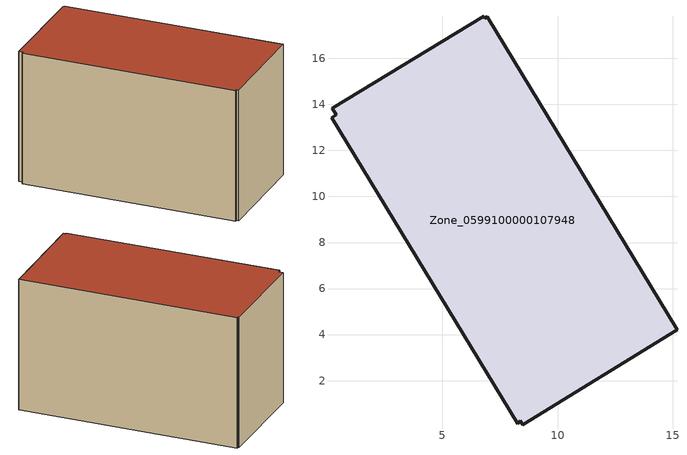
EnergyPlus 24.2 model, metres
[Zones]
Zone_0599100000107948
 floor ground (C_G): 6.79,17.84 6.85,17.75 6.95,17.82 15.19,4.21 8.48,0.08 8.38,0.25 8.27,0.14 0.18,13.43 0.37,13.55 0.2,13.84 z0
 wall outside (C_F): 8.27,0.14 8.38,0.25 8.48,0.08 15.19,4.21 6.95,17.82 6.85,17.75 6.79,17.84 0.2,13.84 0.37,13.55 0.18,13.43 8.27,0.14 z0:9.67
 roof outside (C_R): 6.85,17.75 6.79,17.84 0.2,13.84 0.37,13.55 0.18,13.43 8.27,0.14 8.38,0.25 8.48,0.08 15.19,4.21 6.95,17.82 z9.67
[BUILDING]
Pand.0599100000107948: North Axis=0; Terrain=City; Loads Convergence Tolerance Value=0.04; Temperature Convergence Tolerance Value=0.4; Solar Distribution=FullExterior; Maximum Number of Warmup Days=25; Minimum Number of Warmup Days=1
[Site:Location]
Rotterdam.The.Hague.AP_ZH_NLD Design_Conditions: Latitude=51.96; Longitude=4.45; Time Zone=1; Elevation=-4.5
[SITE:GROUNDTEMPERATURE:BUILDINGSURFACE]
18, 18, 18, 18, 18, 18, 18, 18, 18, 18, 18, 18
[MATERIAL] Thermal Absorptance=0.9; Solar Absorptance=0.7; Visible Absorptance=0.7
Name | Roughness | Thickness | Conductivity | Density | Specific Heat
G.D.1975-1991 | MediumSmooth | 0.15 | 0.288461 | 540 | 1210
F.D.1975-1991 | Rough | 0.3 | 0.230769 | 1920 | 840
R.D.1975-1991 | MediumRough | 0.2 | 0.153846 | 1500 | 1000
[CONSTRUCTION]
C_G: G.D.1975-1991
C_F: F.D.1975-1991
C_R: R.D.1975-1991
[ZONE]
Zone_0599100000107948: Type=1; Multiplier=1; Ceiling Height=Autocalculate; Volume=Autocalculate; Floor Area=autocalculate; Part of Total Floor Area=Yes
[ZONEINFILTRATION:DESIGNFLOWRATE]
Infil_Zone_0599100000107948: Zone or ZoneList or Space or SpaceList=Zone_0599100000107948; Schedule=AlwaysOn; Design Flow Rate Calculation Method=Flow/Area; Flow Rate per Floor Area=0.0042; Constant Term Coefficient=1; Temperature Term Coefficient=0; Velocity Term Coefficient=0; Velocity Squared Term Coefficient=0
[HVACTEMPLATE:ZONE:IDEALLOADSAIRSYSTEM]
Zone_0599100000107948: Maximum Heating Supply Air Temperature=50; Minimum Cooling Supply Air Temperature=13; Maximum Heating Supply Air Humidity Ratio=0.0156; Minimum Cooling Supply Air Humidity Ratio=0.0077; Heating Limit=NoLimit; Cooling Limit=NoLimit; Dehumidification Control Type=ConstantSensibleHeatRatio; Cooling Sensible Heat Ratio=0.7; Dehumidification Setpoint=60; Humidification Control Type=None; Humidification Setpoint=30; Outdoor Air Method=None; Outdoor Air Flow Rate per Person=0.00944; Outdoor Air Flow Rate per Zone Floor Area=0; Outdoor Air Flow Rate per Zone=0; Demand Controlled Ventilation Type=None; Outdoor Air Economizer Type=NoEconomizer; Heat Recovery Type=None; Sensible Heat Recovery Effectiveness=0.7; Latent Heat Recovery Effectiveness=0.65
[ZONECONTROL:THERMOSTAT]
ThermostatControl_Zone_0599100000107948: Zone or ZoneList=Zone_0599100000107948; Control Type Schedule=DualSetpointControlType; Control 1=Thermostat_Zone_0599100000107948; Temperature Difference Between Cutout And Setpoint=0
[THERMOSTATSETPOINT:DUALSETPOINT]
Thermostat_Zone_0599100000107948: Heating Setpoint Temperature Schedule=HeatingSetpoint_Zone_0599100000107948; Cooling Setpoint Temperature Schedule=CoolingSetpoint_Zone_0599100000107948
[SCHEDULE:COMPACT]
HeatingSetpoint_Zone_0599100000107948: Through: 12/31, For: AllDays, Until: 24:00, 21
CoolingSetpoint_Zone_0599100000107948: Through: 12/31, For: AllDays, Until: 24:00, 24
DualSetpointControlType: Through: 12/31, For: AllDays, Until: 24:00, 4
AlwaysOn: Through: 12/31, For: AllDays, Until: 24:00, 1
